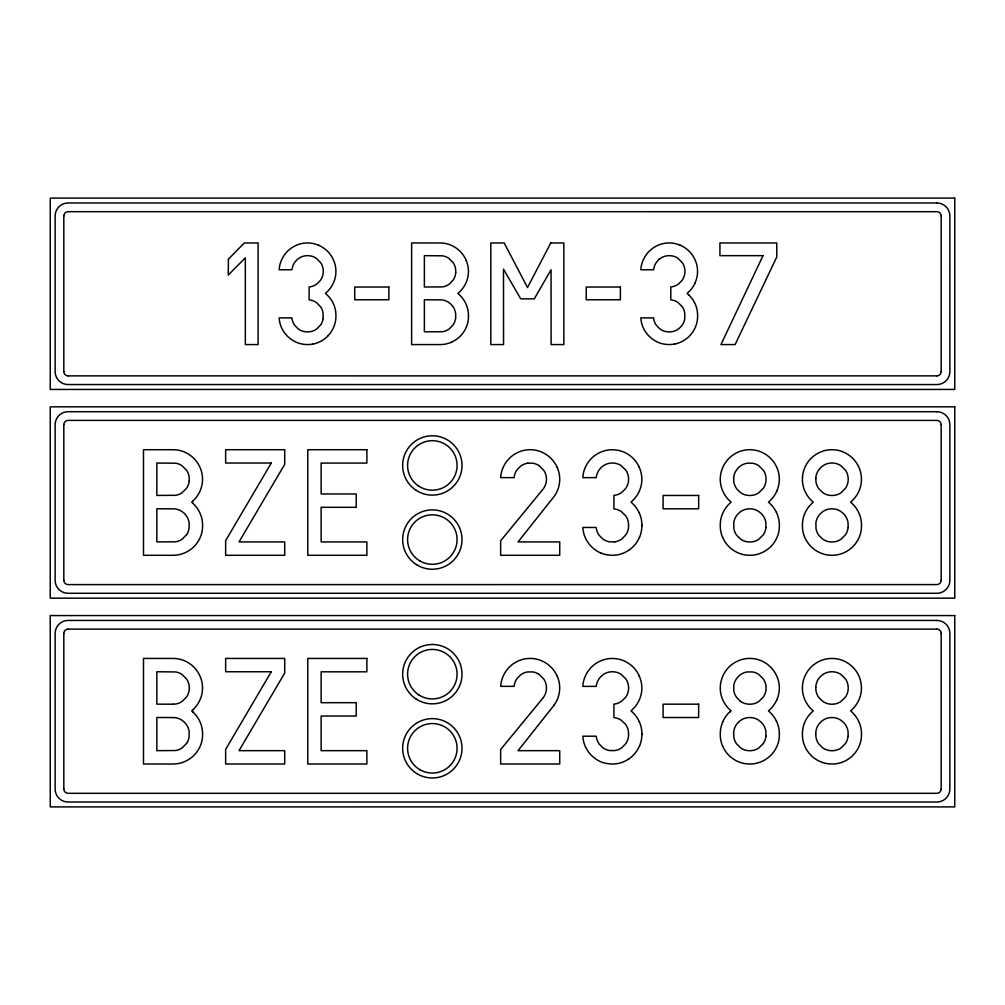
<?xml version="1.0" encoding="UTF-8"?>
<svg xmlns="http://www.w3.org/2000/svg" width="1005" height="1005" viewBox="0 0 1005 1005"><rect width="100%" height="100%" fill="white"/><g stroke="black" fill="none" stroke-linecap="round" stroke-linejoin="round"><path stroke-width="1.5" d="M628.577 525.829L628.414 528.278A15.276 15.276 0 0 1 625.876 534.798L621.919 538.881A15.691 15.691 0 0 1 614.733 541.846M628.577 734.567L628.414 737.004A15.276 15.276 0 0 1 625.876 743.537L621.919 747.607A15.691 15.691 0 0 1 614.733 750.572L609.859 750.559A15.439 15.439 0 0 1 602.686 747.607L599.256 744.14A15.753 15.753 0 0 1 596.204 736.213L582.837 736.188A28.592 28.592 0 0 0 585.375 746.615A30.263 30.263 0 0 0 600.802 761.765A27.725 27.725 0 0 0 606.367 763.436L610.776 763.976A30.15 30.15 0 0 0 618.201 763.448L618.917 763.285A28.165 28.165 0 0 0 623.741 761.702A31.13 31.13 0 0 0 628.803 758.951M733.6 733.864L733.763 731.401A15.678 15.678 0 0 1 736.74 724.165L737.243 723.537A17.876 17.876 0 0 1 739.567 721.201L740.848 720.233A15.414 15.414 0 0 1 747.393 717.721L748.197 717.633A17.927 17.927 0 0 1 750.66 717.57L752.268 717.721A15.402 15.402 0 0 1 758.813 720.284L760.697 721.804A18.404 18.404 0 0 1 762.406 723.613L763.373 724.894A15.578 15.578 0 0 1 764.855 727.67A15.691 15.691 0 0 1 765.885 731.452L766.036 736.276M815.746 733.864L815.909 731.401A15.703 15.703 0 0 1 818.887 724.165L819.389 723.537A17.927 17.927 0 0 1 821.713 721.201L822.995 720.233A15.414 15.414 0 0 1 829.54 717.721L830.344 717.633A17.927 17.927 0 0 1 832.806 717.57L833.61 717.633A15.477 15.477 0 0 1 840.959 720.271L842.856 721.804A18.404 18.404 0 0 1 844.552 723.613L845.519 724.894A15.578 15.578 0 0 1 847.001 727.67A15.691 15.691 0 0 1 848.032 731.452L848.207 736.276M323.095 318.623L323.07 313.145A15.012 15.012 0 0 0 322.052 309.465A14.824 14.824 0 0 0 320.595 306.801L316.751 302.819A15.326 15.326 0 0 0 309.138 299.854L309.138 286.965A15.263 15.263 0 0 0 317.052 283.812L320.294 280.496A14.874 14.874 0 0 0 321.826 277.933A15.025 15.025 0 0 0 323.183 272.908L323.246 272.141A17.173 17.173 0 0 0 323.183 269.78L323.095 269.013A14.949 14.949 0 0 0 320.658 262.694L316.223 258.26A14.962 14.962 0 0 0 309.904 255.823L309.138 255.735A17.16 17.16 0 0 0 306.751 255.685L305.193 255.823A14.937 14.937 0 0 0 298.234 258.762L297.631 259.252A17.437 17.437 0 0 0 295.395 261.526L294.905 262.142A15.351 15.351 0 0 0 291.965 269.755L279.176 269.755L279.264 268.536A27.261 27.261 0 0 1 281.35 260.446A29.321 29.321 0 0 1 287.43 251.338A29.283 29.283 0 0 1 296.5 245.207A27.625 27.625 0 0 1 318.497 245.245M722.809 721.816L722.507 722.52A28.982 28.982 0 0 0 720.284 733.826L720.271 734.504A28.781 28.781 0 0 0 722.545 745.986M186.566 743.461L181.993 748.022A15.402 15.402 0 0 1 175.486 750.534L156.843 750.647L156.843 717.495L173.048 717.557M763.348 743.461L758.788 748.022A15.402 15.402 0 0 1 752.268 750.534L750.66 750.685A17.99 17.99 0 0 1 748.197 750.635L747.393 750.534A15.389 15.389 0 0 1 740.861 748.034L736.766 744.102A15.301 15.301 0 0 1 733.826 737.042L733.6 733.964M554.232 705.008L518.065 750.66L559.735 750.66L559.735 764.014L500.641 764.014L500.641 749.529L542.901 698.086M542.926 698.06L543.353 697.495A16.218 16.218 0 0 0 546.444 688.676A17.562 17.562 0 0 0 546.356 686.352L546.268 685.548A15.439 15.439 0 0 0 543.755 679.028L539.17 674.443M327.555 336.26L328.032 335.77A29.183 29.183 0 0 0 333.673 327.228A27.901 27.901 0 0 0 335.934 316.223L335.934 315.419A27.474 27.474 0 0 0 333.208 303.284A30.276 30.276 0 0 0 330.595 298.95L330.168 298.372A28.266 28.266 0 0 0 326.826 294.679L325.457 293.41L326.839 292.128A28.768 28.768 0 0 0 333.748 282.191A27.839 27.839 0 0 0 333.635 260.37A29.107 29.107 0 0 0 327.58 251.3A29.07 29.07 0 0 0 318.522 245.195M729.743 712.156L731.112 710.887L729.743 709.618A30.728 30.728 0 0 1 722.821 699.945A28.894 28.894 0 0 1 722.633 676.566A30.163 30.163 0 0 1 728.901 667.106A29.723 29.723 0 0 1 733.273 663.539A31.18 31.18 0 0 1 737.67 661.064L738.336 660.775A28.102 28.102 0 0 1 743.876 659.016A29.17 29.17 0 0 1 761.25 660.75A30.263 30.263 0 0 1 770.647 667.106A30.238 30.238 0 0 1 776.677 675.875A28.869 28.869 0 0 1 776.727 699.945M193.073 500.879L191.691 502.161L193.061 503.43M193.073 709.618L191.691 710.887L193.061 712.156M659.293 259.252L659.908 258.762A14.924 14.924 0 0 1 666.855 255.823L668.426 255.685A17.16 17.16 0 0 1 670.8 255.735A15.05 15.05 0 0 1 677.898 258.247L682.32 262.694A14.937 14.937 0 0 1 684.757 269.013L684.857 269.78A17.173 17.173 0 0 1 684.908 272.141L684.857 272.908A14.962 14.962 0 0 1 681.968 280.496L678.702 283.799A15.263 15.263 0 0 1 670.8 286.965L670.8 299.854A15.326 15.326 0 0 1 678.425 302.807L682.269 306.801A14.824 14.824 0 0 1 683.727 309.465A14.987 14.987 0 0 1 684.732 313.145L684.757 318.623A14.899 14.899 0 0 1 683.764 322.278A14.66 14.66 0 0 1 682.307 324.929L680.837 326.763A17.751 17.751 0 0 1 679.091 328.396L678.476 328.886A15.251 15.251 0 0 1 670.75 331.838L669.971 331.889A17.437 17.437 0 0 1 667.584 331.826L666.817 331.738A14.937 14.937 0 0 1 659.87 328.874L656.541 325.532A14.987 14.987 0 0 1 654.67 322.228A15.364 15.364 0 0 1 653.602 317.907L640.838 317.882A27.411 27.411 0 0 0 642.986 327.215A29.911 29.911 0 0 0 645.675 332.065A28.705 28.705 0 0 0 658.803 342.605A28.077 28.077 0 0 0 674.832 343.961M527.763 463.192L532.637 463.192A15.452 15.452 0 0 1 539.17 465.717M614.733 541.833L609.859 541.833A15.439 15.439 0 0 1 602.686 538.868L599.256 535.414A15.753 15.753 0 0 1 596.204 527.474L582.837 527.449A28.592 28.592 0 0 0 585.375 537.889A30.263 30.263 0 0 0 600.802 553.039M173.048 704.203L175.486 704.04A15.452 15.452 0 0 0 182.006 701.528L186.591 696.967A15.402 15.402 0 0 0 189.103 690.422L189.204 689.631A17.939 17.939 0 0 0 189.254 687.156L189.103 685.548A15.439 15.439 0 0 0 186.591 679.016L182.006 674.443A15.452 15.452 0 0 0 175.486 671.93L156.843 671.755L156.843 704.153L173.048 704.203M455.629 317.969L455.692 314.025A15.226 15.226 0 0 0 453.167 306.902L452.225 305.658A17.65 17.65 0 0 0 449.989 303.384L448.745 302.442A14.975 14.975 0 0 0 441.635 299.867L424.374 299.741L424.374 331.826L442.414 331.713A14.962 14.962 0 0 0 449.348 328.836L453.142 324.866A14.761 14.761 0 0 0 455.604 317.969M68.114 375.87L936.886 375.87M765.923 527.537L765.885 522.726A15.691 15.691 0 0 0 764.855 518.932A15.578 15.578 0 0 0 763.373 516.168L762.406 514.874A18.404 18.404 0 0 0 760.697 513.065L758.8 511.545A15.402 15.402 0 0 0 752.268 508.995L750.66 508.844A17.927 17.927 0 0 0 748.197 508.894L747.393 508.995A15.414 15.414 0 0 0 740.848 511.495L739.567 512.475A17.876 17.876 0 0 0 737.243 514.811L736.753 515.439A15.678 15.678 0 0 0 733.763 522.675L733.838 528.316A15.301 15.301 0 0 0 736.766 535.376L740.861 539.296A15.389 15.389 0 0 0 747.393 541.808L748.197 541.896A17.99 17.99 0 0 0 750.66 541.959L752.268 541.808A15.402 15.402 0 0 0 758.788 539.296L763.348 534.723A15.238 15.238 0 0 0 765.898 527.537M68.114 629.13L936.886 629.13M173.048 717.557L175.486 717.721A15.402 15.402 0 0 1 182.018 720.284L183.915 721.804A18.404 18.404 0 0 1 185.624 723.613L186.591 724.894A15.578 15.578 0 0 1 189.116 731.464L189.141 736.276A15.238 15.238 0 0 1 186.578 743.461M539.17 465.717L543.743 470.29A15.439 15.439 0 0 1 546.268 476.822L546.356 477.614A17.562 17.562 0 0 1 546.418 479.938A16.218 16.218 0 0 1 543.353 488.769L500.641 540.803L500.641 555.288L559.735 555.288L559.735 541.921L518.065 541.921L554.232 496.282A29.132 29.132 0 0 0 557.084 467.137M740.22 701.063L736.766 697.608A15.527 15.527 0 0 1 733.788 690.422L733.801 685.561A15.49 15.49 0 0 1 736.301 679.028L737.268 677.747A17.977 17.977 0 0 1 739.58 675.41L740.861 674.456A15.389 15.389 0 0 1 747.393 671.93L752.268 671.93A15.452 15.452 0 0 1 758.788 674.443L763.373 679.028A15.439 15.439 0 0 1 765.885 685.548L766.036 687.156A17.939 17.939 0 0 1 765.986 689.631L765.885 690.422A15.402 15.402 0 0 1 763.373 696.967L758.788 701.528A15.452 15.452 0 0 1 752.268 704.04L750.66 704.191A18.002 18.002 0 0 1 748.197 704.141L747.393 704.04A15.527 15.527 0 0 1 740.145 701.038M688.5 294.679L687.131 293.41L688.5 292.141A28.014 28.014 0 0 0 692.244 287.882L692.659 287.304A29.597 29.597 0 0 0 695.133 282.87M776.45 512.399L776.777 513.09A29.359 29.359 0 0 1 779.365 525.075L779.365 525.829A29.748 29.748 0 0 1 778.925 531.117A27.487 27.487 0 0 1 777.317 536.67A29.798 29.798 0 0 1 770.709 546.695A30.426 30.426 0 0 1 761.928 552.687A29.22 29.22 0 0 1 748.298 555.237L745.333 554.961A28.04 28.04 0 0 1 739.68 553.516A30.967 30.967 0 0 1 733.273 550.212A29.635 29.635 0 0 1 728.914 546.645A30.364 30.364 0 0 1 722.595 537.235M776.45 721.125L776.777 721.816A29.359 29.359 0 0 1 779.365 733.801M466.182 260.358L465.893 259.717A29.019 29.019 0 0 0 460.076 251.3A29.095 29.095 0 0 0 451.019 245.195A27.587 27.587 0 0 0 440.039 242.971L411.623 242.959L411.623 344.577L440.039 344.577A27.964 27.964 0 0 0 451.71 342.115M815.746 733.964L815.972 737.042A15.289 15.289 0 0 0 818.912 744.102L822.366 747.557A15.439 15.439 0 0 0 829.54 750.547L830.344 750.635A17.99 17.99 0 0 0 832.806 750.685L834.414 750.534A15.402 15.402 0 0 0 840.934 748.034L845.494 743.461A15.213 15.213 0 0 0 848.044 736.276M628.577 525.766L628.376 522.6A15.402 15.402 0 0 0 627.346 518.806A15.64 15.64 0 0 0 625.349 515.402L621.203 511.482A15.779 15.779 0 0 0 613.929 508.882L613.929 495.377A15.728 15.728 0 0 0 621.542 492.588L625.512 488.694A15.452 15.452 0 0 0 628.514 480.855L628.565 480.063A17.738 17.738 0 0 0 628.502 477.614L628.414 476.822A15.439 15.439 0 0 0 625.901 470.29L621.316 465.717A15.452 15.452 0 0 0 614.784 463.192L613.992 463.104A17.738 17.738 0 0 0 611.53 463.041L609.922 463.205A15.351 15.351 0 0 0 603.364 465.755L602.096 466.735A18.14 18.14 0 0 0 599.784 469.096L598.817 470.39A15.841 15.841 0 0 0 596.241 477.651L582.837 477.651A28.567 28.567 0 0 1 585.086 467.89A30.59 30.59 0 0 1 591.417 458.418A30.464 30.464 0 0 1 600.864 452.062A29.032 29.032 0 0 1 618.213 450.353A28.19 28.19 0 0 1 623.087 451.76L623.753 452.036A30.301 30.301 0 0 1 633.175 458.381A30.225 30.225 0 0 1 639.205 467.149M628.577 734.504L628.376 731.326A15.402 15.402 0 0 0 627.346 727.532A15.64 15.64 0 0 0 625.349 724.14L621.203 720.208A15.779 15.779 0 0 0 613.929 717.608L613.929 704.103A15.728 15.728 0 0 0 621.542 701.314L625.512 697.42A15.452 15.452 0 0 0 628.514 689.581L628.565 688.789A17.738 17.738 0 0 0 628.502 686.352L628.414 685.548A15.439 15.439 0 0 0 625.901 679.016L621.316 674.443A15.452 15.452 0 0 0 614.784 671.93L613.992 671.83A17.738 17.738 0 0 0 611.53 671.78L609.922 671.93A15.351 15.351 0 0 0 603.364 674.481L602.096 675.473A18.14 18.14 0 0 0 599.784 677.822L598.817 679.116A15.841 15.841 0 0 0 596.241 686.39L582.837 686.377A28.567 28.567 0 0 1 585.086 676.616A30.59 30.59 0 0 1 591.417 667.157A30.464 30.464 0 0 1 600.864 660.788A29.032 29.032 0 0 1 618.213 659.079A28.127 28.127 0 0 1 623.753 660.762A30.301 30.301 0 0 1 633.175 667.106A30.225 30.225 0 0 1 639.205 675.875M641.868 525.766L641.868 524.962M641.868 734.529L641.868 733.7M861.511 733.801L861.499 733.022A29.271 29.271 0 0 0 858.923 721.816L858.597 721.125A30.238 30.238 0 0 0 852.001 712.143L850.619 710.887L852.001 709.605A30.137 30.137 0 0 0 858.911 699.957A29.12 29.12 0 0 0 860.669 681.377A28.241 28.241 0 0 0 859.149 676.541A30.288 30.288 0 0 0 852.805 667.119A30.263 30.263 0 0 0 843.383 660.775A28.178 28.178 0 0 0 837.856 659.029A29.886 29.886 0 0 0 826.035 659.041L825.319 659.18A28.366 28.366 0 0 0 820.482 660.775L819.816 661.064A29.886 29.886 0 0 0 807.455 671.453L807.103 672.069A31.243 31.243 0 0 0 804.741 676.541A28.04 28.04 0 0 0 802.744 683.526L802.455 686.478A28.957 28.957 0 0 0 804.905 699.97A30.652 30.652 0 0 0 811.864 709.631L813.259 710.887L811.889 712.156A29.333 29.333 0 0 0 807.995 716.59A31.381 31.381 0 0 0 804.955 721.816L804.653 722.52A28.982 28.982 0 0 0 802.43 733.826L802.417 734.504A30.075 30.075 0 0 0 802.982 740.434L803.146 741.137A28.14 28.14 0 0 0 805.018 746.64A30.401 30.401 0 0 0 811.048 755.371A29.547 29.547 0 0 0 815.407 758.951A30.979 30.979 0 0 0 820.482 761.69A28.04 28.04 0 0 0 827.479 763.687L830.432 763.976A29.22 29.22 0 0 0 844.1 761.463A30.351 30.351 0 0 0 852.843 755.433A29.849 29.849 0 0 0 859.451 745.396A28.492 28.492 0 0 0 861.499 734.642L861.511 733.889M202.583 733.801L202.57 733.022A29.308 29.308 0 0 0 199.995 721.816L199.668 721.125A30.301 30.301 0 0 0 193.073 712.143M941.183 215.975L941.183 371.574M941.183 424.7L941.183 580.3M941.183 633.426L941.183 789.026M848.207 527.537L848.032 522.726A15.691 15.691 0 0 0 847.001 518.932A15.578 15.578 0 0 0 845.519 516.168L844.552 514.874A18.404 18.404 0 0 0 842.856 513.065L840.959 511.545A15.477 15.477 0 0 0 833.61 508.894L832.806 508.844A17.927 17.927 0 0 0 830.344 508.894L829.54 508.995A15.414 15.414 0 0 0 822.995 511.495L821.713 512.475A17.927 17.927 0 0 0 819.389 514.811L818.899 515.439A15.703 15.703 0 0 0 815.909 522.675L815.972 528.316A15.289 15.289 0 0 0 818.912 535.376L822.366 538.831A15.439 15.439 0 0 0 829.54 541.808L830.344 541.896A17.99 17.99 0 0 0 832.806 541.959L834.414 541.808A15.402 15.402 0 0 0 840.934 539.296L845.494 534.723A15.213 15.213 0 0 0 848.044 527.537M779.365 733.889L779.365 734.567A29.748 29.748 0 0 1 778.925 739.843A27.487 27.487 0 0 1 777.317 745.409A29.798 29.798 0 0 1 770.709 755.421A30.426 30.426 0 0 1 761.928 761.413A29.22 29.22 0 0 1 748.298 763.963L745.333 763.687A28.04 28.04 0 0 1 739.68 762.242A30.967 30.967 0 0 1 733.273 758.951A29.635 29.635 0 0 1 728.914 755.371A30.364 30.364 0 0 1 722.595 745.961M468.456 315.608L468.456 316.261A28.58 28.58 0 0 1 467.915 322.027A26.243 26.243 0 0 1 466.496 326.675A28.743 28.743 0 0 1 460.139 336.323A29.208 29.208 0 0 1 451.697 342.077M202.583 733.889L202.583 734.567A29.748 29.748 0 0 1 202.143 739.843A27.474 27.474 0 0 1 200.535 745.409A29.811 29.811 0 0 1 193.915 755.421A30.426 30.426 0 0 1 185.146 761.413A29.057 29.057 0 0 1 173.023 764.014L143.489 764.014L143.489 658.438L173.023 658.438A28.705 28.705 0 0 1 184.468 660.737A30.263 30.263 0 0 1 193.864 667.106A30.238 30.238 0 0 1 199.895 675.875A28.881 28.881 0 0 1 199.945 699.945A30.2 30.2 0 0 1 193.086 709.631M63.818 215.975L63.818 371.574M63.818 424.7L63.818 580.3M63.818 633.426L63.818 789.026M941.17 215.975A4.296 4.296 0 0 0 936.886 211.691L68.114 211.678A4.296 4.296 0 0 0 63.83 215.975M941.17 371.574A4.296 4.296 0 0 1 936.886 375.857M68.114 375.857A4.296 4.296 0 0 1 63.83 371.574M941.17 424.7A4.296 4.296 0 0 0 936.886 420.417L68.114 420.404A4.296 4.296 0 0 0 63.83 424.7M941.17 580.3A4.296 4.296 0 0 1 936.886 584.583L68.114 584.596A4.296 4.296 0 0 1 63.83 580.3M936.886 629.143A4.296 4.296 0 0 1 941.17 633.426M941.17 789.026A4.296 4.296 0 0 1 936.886 793.309L68.114 793.322A4.296 4.296 0 0 1 63.83 789.026M63.83 633.426A4.296 4.296 0 0 1 68.114 629.143M722.809 721.64A30.364 30.364 0 0 1 729.705 711.955M776.438 721.138A30.351 30.351 0 0 0 769.855 712.143L768.473 710.887L769.855 709.618A30.238 30.238 0 0 0 776.765 699.957M765.898 736.276A15.238 15.238 0 0 1 763.36 743.461M557.084 675.863A29.132 29.132 0 0 1 554.195 704.97M557.059 675.875A30.238 30.238 0 0 0 551.029 667.119A30.276 30.276 0 0 0 541.607 660.775A28.09 28.09 0 0 0 536.08 659.029A29.007 29.007 0 0 0 518.706 660.762A30.527 30.527 0 0 0 509.271 667.132A30.514 30.514 0 0 0 502.688 677.282A28.517 28.517 0 0 0 500.691 686.352L514.083 686.352A15.829 15.829 0 0 1 517.123 678.425L520.577 674.945A15.439 15.439 0 0 1 523.982 672.973L524.711 672.684A15.464 15.464 0 0 1 527.763 671.93L532.637 671.93A15.452 15.452 0 0 1 539.17 674.443M639.482 745.961A29.936 29.936 0 0 1 628.829 758.976M641.856 734.529A28.957 28.957 0 0 1 639.544 745.986M639.356 721.766A28.542 28.542 0 0 1 641.856 733.7M639.318 721.778A31.281 31.281 0 0 0 636.316 716.565A29.409 29.409 0 0 0 632.396 712.13L631.027 710.862L632.396 709.593A29.987 29.987 0 0 0 639.595 699.241A28.919 28.919 0 0 0 639.18 675.888M659.293 259.252A17.474 17.474 0 0 0 657.056 261.526L656.579 262.142A15.339 15.339 0 0 0 653.627 269.755L640.838 269.755A27.286 27.286 0 0 1 642.999 260.433L644.934 256.727A28.655 28.655 0 0 1 649.104 251.351A28.529 28.529 0 0 1 653.3 247.883A30.1 30.1 0 0 1 658.174 245.207A27.638 27.638 0 0 1 680.171 245.245M674.858 344.037A26.959 26.959 0 0 0 680.171 342.353A29.924 29.924 0 0 0 685.046 339.703L685.598 339.313A28.215 28.215 0 0 0 689.229 336.273A29.271 29.271 0 0 0 695.347 327.228L695.611 326.587A27.097 27.097 0 0 0 697.156 321.223A28.869 28.869 0 0 0 697.608 316.223L697.608 315.419A27.411 27.411 0 0 0 695.196 303.95A29.296 29.296 0 0 0 688.513 294.666M695.096 282.845A27.839 27.839 0 0 0 695.309 260.37A29.045 29.045 0 0 0 689.242 251.3A29.082 29.082 0 0 0 680.184 245.195M468.456 315.532A28.178 28.178 0 0 0 465.981 304L465.654 303.334A30.137 30.137 0 0 0 463.066 298.975L462.639 298.41A28.341 28.341 0 0 0 459.31 294.704L457.941 293.435L459.31 292.166A29.12 29.12 0 0 0 465.956 282.882L466.27 282.217A27.826 27.826 0 0 0 466.132 260.37M323.095 318.623A14.849 14.849 0 0 1 322.09 322.278L321.776 322.969A14.774 14.774 0 0 1 320.633 324.942L316.814 328.874A15.251 15.251 0 0 1 309.088 331.838L308.296 331.889A17.437 17.437 0 0 1 305.922 331.826L305.143 331.738A14.937 14.937 0 0 1 298.196 328.874L294.88 325.532A14.987 14.987 0 0 1 292.995 322.228A15.364 15.364 0 0 1 291.94 317.907L279.164 317.882A27.399 27.399 0 0 0 281.325 327.215A30.125 30.125 0 0 0 284 332.065L284.39 332.617A28.781 28.781 0 0 0 296.488 342.341A28.115 28.115 0 0 0 313.171 343.974M313.183 344.037A26.947 26.947 0 0 0 318.51 342.353A28.994 28.994 0 0 0 327.58 336.286M722.545 537.26A28.781 28.781 0 0 1 720.284 525.778L720.271 525.1A28.982 28.982 0 0 1 722.482 513.781L722.809 513.09A30.376 30.376 0 0 1 729.718 503.405L731.112 502.161L729.743 500.879A30.728 30.728 0 0 1 722.821 491.219A28.894 28.894 0 0 1 722.633 467.827A30.163 30.163 0 0 1 728.901 458.381A29.723 29.723 0 0 1 733.273 454.813A31.18 31.18 0 0 1 737.67 452.338L738.336 452.036A28.102 28.102 0 0 1 743.876 450.29A29.246 29.246 0 0 1 760.571 451.735L761.237 452.036A30.263 30.263 0 0 1 770.647 458.381A30.238 30.238 0 0 1 776.677 467.149A28.869 28.869 0 0 1 776.727 491.219M776.438 512.412A30.351 30.351 0 0 0 769.855 503.405L768.473 502.161L769.855 500.879A30.238 30.238 0 0 0 776.765 491.231M557.059 467.149A30.238 30.238 0 0 0 551.029 458.393A30.276 30.276 0 0 0 541.607 452.049L540.941 451.76A28.153 28.153 0 0 0 536.08 450.29A29.007 29.007 0 0 0 518.706 452.036A30.527 30.527 0 0 0 509.271 458.406A30.514 30.514 0 0 0 502.688 468.556A28.517 28.517 0 0 0 500.691 477.626L514.083 477.626A15.829 15.829 0 0 1 517.123 469.699L520.577 466.22A15.439 15.439 0 0 1 527.864 463.167M600.839 552.976A27.725 27.725 0 0 0 606.367 554.71L610.776 555.25A30.15 30.15 0 0 0 618.201 554.722L618.917 554.559A28.165 28.165 0 0 0 623.741 552.964A31.13 31.13 0 0 0 628.803 550.212M639.482 537.235A29.936 29.936 0 0 1 628.829 550.25M641.856 525.803A28.957 28.957 0 0 1 639.544 537.248M639.356 513.04A28.542 28.542 0 0 1 641.856 524.962M639.318 513.053A31.281 31.281 0 0 0 636.316 507.839A29.409 29.409 0 0 0 632.396 503.405L631.027 502.136L632.396 500.854A29.987 29.987 0 0 0 639.595 490.503A28.919 28.919 0 0 0 639.18 467.162M193.073 503.417A30.301 30.301 0 0 1 199.643 512.412L199.982 513.09A29.308 29.308 0 0 1 202.57 524.283L202.583 525.829A29.748 29.748 0 0 1 202.143 531.117A27.474 27.474 0 0 1 200.535 536.67A29.811 29.811 0 0 1 193.927 546.695A30.426 30.426 0 0 1 185.146 552.687A29.057 29.057 0 0 1 173.023 555.288L143.489 555.288L143.489 449.712L173.023 449.712A28.781 28.781 0 0 1 183.789 451.722L184.455 452.036A30.263 30.263 0 0 1 193.864 458.381A30.238 30.238 0 0 1 199.895 467.149A28.881 28.881 0 0 1 199.945 491.219A30.2 30.2 0 0 1 193.086 500.905M228.437 259.114L228.236 275.056L245.321 257.833L245.346 344.577L258.109 344.577L258.109 242.959L244.316 242.959L228.437 259.114M733.65 478.43L733.801 481.684A15.527 15.527 0 0 0 736.766 488.882L740.22 492.337A15.578 15.578 0 0 0 743.612 494.284A15.527 15.527 0 0 0 747.393 495.302L748.197 495.402A18.002 18.002 0 0 0 750.66 495.465L752.268 495.314A15.452 15.452 0 0 0 758.8 492.802L763.373 488.229A15.402 15.402 0 0 0 765.885 481.697L765.986 480.893A17.939 17.939 0 0 0 766.036 478.43L765.885 476.822A15.439 15.439 0 0 0 763.373 470.29L758.788 465.717A15.452 15.452 0 0 0 752.268 463.192L747.393 463.192A15.389 15.389 0 0 0 740.861 465.717L739.58 466.684A17.977 17.977 0 0 0 737.268 469.021L736.301 470.302A15.49 15.49 0 0 0 733.801 476.822L733.65 478.43M815.796 478.43L815.947 481.684A15.527 15.527 0 0 0 818.912 488.882L823.02 492.802A15.389 15.389 0 0 0 829.54 495.314L830.344 495.402A17.99 17.99 0 0 0 832.806 495.465L834.414 495.314A15.464 15.464 0 0 0 840.946 492.802L845.519 488.229A15.402 15.402 0 0 0 848.032 481.697L848.132 480.893A17.939 17.939 0 0 0 848.182 478.43L848.032 476.822A15.439 15.439 0 0 0 845.519 470.29L840.934 465.717A15.464 15.464 0 0 0 834.414 463.192L832.806 463.041A17.902 17.902 0 0 0 830.344 463.104L829.54 463.192A15.452 15.452 0 0 0 822.354 466.182L821.726 466.684A18.027 18.027 0 0 0 819.414 469.008L818.459 470.29A15.515 15.515 0 0 0 817.304 472.275L816.965 473.041A15.515 15.515 0 0 0 815.947 476.822L815.796 478.43M815.796 687.156L815.947 690.422A15.527 15.527 0 0 0 818.912 697.608L823.02 701.528A15.389 15.389 0 0 0 829.54 704.04L830.344 704.128A17.99 17.99 0 0 0 832.806 704.191L834.414 704.04A15.464 15.464 0 0 0 840.946 701.528L845.519 696.967A15.402 15.402 0 0 0 848.032 690.422L848.132 689.631A17.939 17.939 0 0 0 848.182 687.156L848.032 685.548A15.439 15.439 0 0 0 845.519 679.016L840.934 674.443A15.464 15.464 0 0 0 834.414 671.93L832.806 671.78A17.902 17.902 0 0 0 830.344 671.83L829.54 671.93A15.452 15.452 0 0 0 822.354 674.908L821.726 675.41A18.027 18.027 0 0 0 819.414 677.747L818.459 679.028A15.515 15.515 0 0 0 817.304 681.013L816.965 681.767A15.515 15.515 0 0 0 815.947 685.548L815.796 687.156M802.555 476.257L802.455 477.739A28.957 28.957 0 0 0 804.905 491.231A30.652 30.652 0 0 0 811.864 500.905L813.259 502.161L811.889 503.43A29.333 29.333 0 0 0 807.995 507.852A31.381 31.381 0 0 0 804.955 513.09L804.653 513.794A28.982 28.982 0 0 0 802.43 525.1L802.417 525.778A30.075 30.075 0 0 0 802.982 531.695L803.146 532.411A28.14 28.14 0 0 0 805.018 537.901A30.401 30.401 0 0 0 811.048 546.645A29.547 29.547 0 0 0 815.407 550.212A30.979 30.979 0 0 0 820.482 552.964A28.04 28.04 0 0 0 827.479 554.961L830.432 555.25A29.22 29.22 0 0 0 844.1 552.725A30.351 30.351 0 0 0 852.843 546.695A29.849 29.849 0 0 0 859.451 536.67A28.492 28.492 0 0 0 861.499 525.917L861.499 524.283A29.271 29.271 0 0 0 858.923 513.09L858.597 512.399A30.238 30.238 0 0 0 852.001 503.417L850.619 502.148L852.001 500.879A30.137 30.137 0 0 0 858.911 491.231A29.12 29.12 0 0 0 860.669 472.652A28.241 28.241 0 0 0 859.149 467.815L858.835 467.149A30.137 30.137 0 0 0 852.793 458.393A30.263 30.263 0 0 0 843.383 452.049A28.178 28.178 0 0 0 837.856 450.29A29.886 29.886 0 0 0 826.035 450.315A28.291 28.291 0 0 0 820.482 452.049L819.816 452.338A29.886 29.886 0 0 0 807.455 462.727A31.243 31.243 0 0 0 804.729 467.802A28.04 28.04 0 0 0 802.744 474.8L802.555 476.257M189.204 480.893L189.103 481.697A15.402 15.402 0 0 1 186.591 488.229L182.006 492.802A15.452 15.452 0 0 1 175.486 495.314L156.843 495.427L156.843 463.029L175.486 463.192A15.452 15.452 0 0 1 182.006 465.717L186.591 470.29A15.439 15.439 0 0 1 189.103 476.822L189.254 478.43A17.939 17.939 0 0 1 189.204 480.893M455.692 272.945L455.604 273.724A14.912 14.912 0 0 1 453.167 280.056L449.361 284.026A15.025 15.025 0 0 1 442.414 286.915L424.374 287.003L424.374 255.659L442.414 255.823A14.962 14.962 0 0 1 448.733 258.26L453.155 262.694A14.937 14.937 0 0 1 455.604 269.013L455.742 270.559A17.349 17.349 0 0 1 455.692 272.945M763.021 255.659L720.937 344.577L735.107 344.577L776.765 257.016L776.765 242.959L719.932 242.959L719.932 255.659L763.021 255.659M550.803 242.959L527.499 287.543L504.196 242.959L490.804 242.959L490.804 344.577L503.555 344.577L503.505 269.126L520.728 298.849L534.258 298.849L551.054 269.805L551.104 344.577L563.843 344.577L563.843 242.959L550.803 242.959M271.287 463.029L225.635 540.652L225.635 555.288L284.729 555.288L284.729 541.921L239.027 541.921L284.729 464.31L284.729 449.712L225.635 449.712L225.635 463.029L271.287 463.029M271.287 671.755L225.635 749.378L225.635 764.014L284.729 764.014L284.729 750.66L239.027 750.66L284.729 673.036L284.729 658.438L225.635 658.438L225.635 671.755L271.287 671.755M186.566 534.723L181.993 539.296A15.402 15.402 0 0 1 175.486 541.808L156.843 541.909L156.843 508.769L173.048 508.832A16.733 16.733 0 0 1 175.486 508.995A15.402 15.402 0 0 1 182.018 511.545L183.915 513.065A18.404 18.404 0 0 1 185.624 514.874L186.591 516.168A15.578 15.578 0 0 1 189.116 522.726L189.141 527.537A15.238 15.238 0 0 1 186.578 534.735M954.75 198.098L50.25 198.098L50.25 389.438L954.75 389.438L954.75 198.098M936.886 202.972L68.114 202.972A12.99 12.99 0 0 0 55.137 215.975L55.124 371.574A12.99 12.99 0 0 0 68.114 384.551L936.886 384.563A12.99 12.99 0 0 0 949.863 371.574L949.876 215.975A12.99 12.99 0 0 0 936.886 202.985M388.872 287.041L354.727 287.041L354.727 299.766L388.872 299.766L388.872 287.041M620.387 287.041L586.242 287.041L586.242 299.766L620.387 299.766L620.387 287.041M954.75 406.837L50.25 406.837L50.25 598.163L954.75 598.163L954.75 406.837M936.886 411.711L68.114 411.711A12.99 12.99 0 0 0 55.137 424.7L55.124 580.3A12.99 12.99 0 0 0 68.114 593.277L936.886 593.289A12.99 12.99 0 0 0 949.863 580.3L949.876 424.7A12.99 12.99 0 0 0 936.886 411.723M366.875 449.712L307.769 449.712L307.769 555.288L366.875 555.288L366.875 541.921L321.135 541.921L321.135 507.311L356.222 507.311L356.222 493.97L321.135 493.97L321.135 463.079L366.875 463.079L366.875 449.712M698.651 495.452L663.086 495.452L663.086 508.794L698.651 508.794L698.651 495.452M954.75 615.562L50.25 615.562L50.25 806.902L954.75 806.902L954.75 615.562M936.886 620.437L68.114 620.437A12.99 12.99 0 0 0 55.137 633.426L55.124 789.026A12.99 12.99 0 0 0 68.114 802.015L936.886 802.028A12.99 12.99 0 0 0 949.863 789.026L949.876 633.426A12.99 12.99 0 0 0 936.886 620.449M366.875 658.438L307.769 658.438L307.769 764.014L366.875 764.014L366.875 750.66L321.135 750.66L321.135 716.037L356.222 716.037L356.222 702.696L321.135 702.696L321.135 671.817L366.875 671.817L366.875 658.438M698.651 704.178L663.086 704.178L663.086 717.52L698.651 717.52L698.651 704.178M417.502 565.262A29.673 29.673 0 0 0 462.011 539.559A29.673 29.673 0 0 0 417.502 513.869A29.673 29.673 0 0 0 417.502 565.262M419.964 560.991A24.748 24.748 0 0 0 457.087 539.559A24.748 24.748 0 0 0 419.964 518.128A24.748 24.748 0 0 0 419.964 560.991M416.196 490.34A29.673 29.673 0 0 0 461.973 466.961A29.673 29.673 0 0 0 418.846 439.009A29.673 29.673 0 0 0 416.196 490.34M418.871 486.206A24.748 24.748 0 0 0 457.049 466.709A24.748 24.748 0 0 0 421.082 443.393A24.748 24.748 0 0 0 418.871 486.206M417.502 774.001A29.673 29.673 0 0 0 462.011 748.298A29.673 29.673 0 0 0 417.502 722.595A29.673 29.673 0 0 0 417.502 774.001M419.964 769.73A24.748 24.748 0 0 0 457.087 748.298A24.748 24.748 0 0 0 419.964 726.866A24.748 24.748 0 0 0 419.964 769.73M416.196 699.065A29.673 29.673 0 0 0 461.973 675.699A29.673 29.673 0 0 0 418.846 647.735A29.673 29.673 0 0 0 416.196 699.065M418.871 694.932A24.748 24.748 0 0 0 457.049 675.435A24.748 24.748 0 0 0 421.082 652.132A24.748 24.748 0 0 0 418.871 694.932"/></g></svg>
